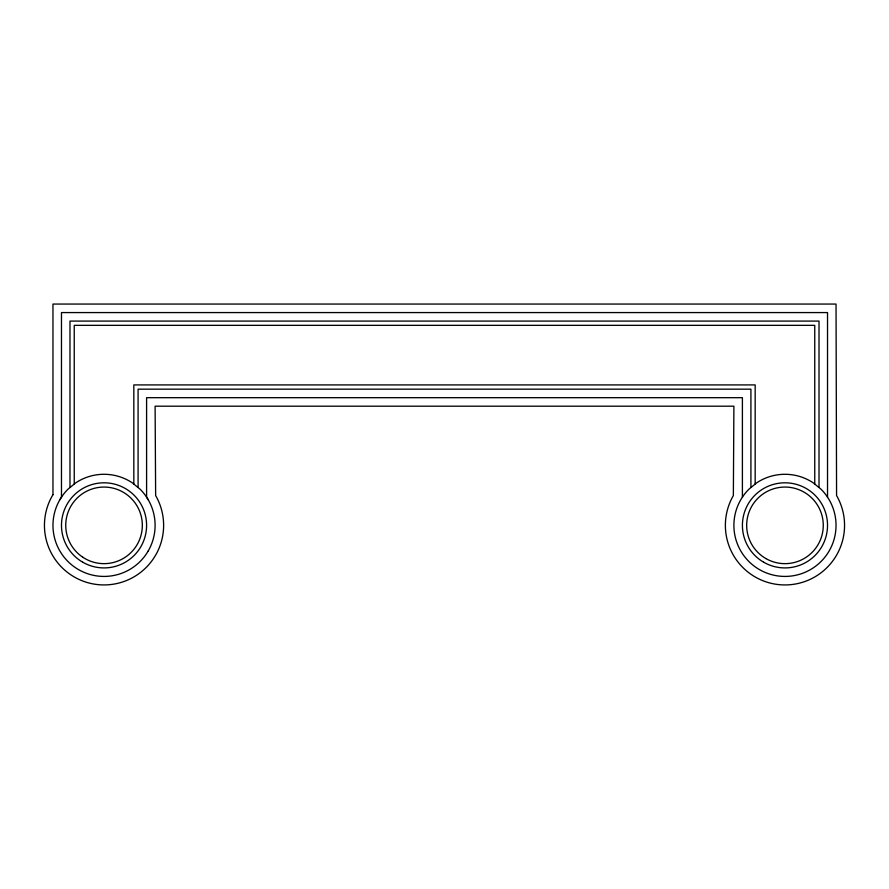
<?xml version="1.0" encoding="UTF-8"?>
<svg xmlns="http://www.w3.org/2000/svg" width="889" height="889" viewBox="0 0 889 889"><rect width="100%" height="100%" fill="white"/><g stroke="black" fill="none" stroke-linecap="round" stroke-linejoin="round"><path stroke-width="1.33" d="M59.807 499.818L61.574 496.984M146.496 496.984L148.263 499.818M827.526 497.14L827.526 312.572L61.474 312.572L61.474 497.14M819.013 487.316L819.013 321.085L69.987 321.085L69.987 487.316M814.757 483.916L814.757 325.341L74.243 325.341L74.243 483.916M755.172 483.916L755.172 384.915L133.828 384.915L133.828 483.916M750.916 487.316L750.916 389.171L138.084 389.171L138.084 487.316M742.404 497.14L742.404 397.683L146.596 397.683L146.596 497.14M52.962 494.706L52.429 495.562A59.585 59.585 0 0 0 52.429 555.147L54.496 558.459A59.585 59.585 0 0 0 153.575 558.459L155.642 555.147A59.585 59.585 0 0 0 155.642 495.562L155.108 406.195L733.892 406.195L733.358 495.562A59.585 59.585 0 0 0 784.965 584.94A59.585 59.585 0 0 0 836.571 495.562L836.038 304.06L52.962 304.06L52.962 494.706M148.263 550.891L146.496 553.736A51.073 51.073 0 0 1 61.574 553.736L59.807 550.891A51.073 51.073 0 0 1 67.92 489.25L75.665 482.894A51.073 51.073 0 0 1 132.405 482.894L140.151 489.25A51.073 51.073 0 0 1 148.263 550.891M742.504 496.984L740.737 499.818A51.073 51.073 0 0 0 784.965 576.428A51.073 51.073 0 0 0 829.193 499.818L827.426 496.984A51.073 51.073 0 0 0 821.08 489.25L813.335 482.894A51.073 51.073 0 0 0 756.595 482.894L748.849 489.25A51.073 51.073 0 0 0 742.504 496.984M765.818 558.525A38.305 38.305 0 0 0 823.27 525.355A38.305 38.305 0 0 0 765.818 492.184A38.305 38.305 0 0 0 765.818 558.525M763.684 562.215A42.561 42.561 0 0 0 827.526 525.355A42.561 42.561 0 0 0 763.684 488.506A42.561 42.561 0 0 0 763.684 562.215M82.755 557.203A38.305 38.305 0 0 0 142.251 527.866A38.305 38.305 0 0 0 87.1 491.006A38.305 38.305 0 0 0 82.755 557.203M82.755 562.215A42.561 42.561 0 0 0 146.596 525.355A42.561 42.561 0 0 0 82.755 488.506A42.561 42.561 0 0 0 82.755 562.215"/></g></svg>
